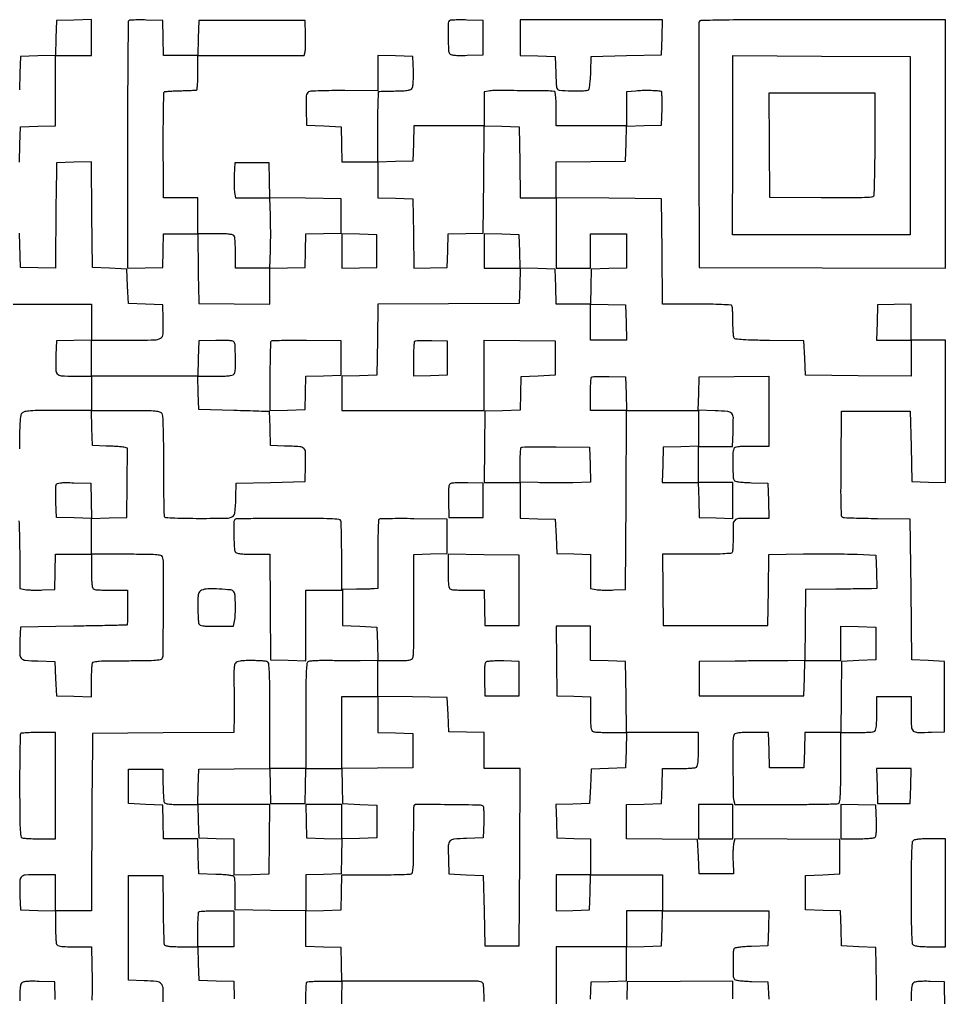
# Model space of a CAD drawing. Extents: x 179 to 1071, y 112 to 1107.
# Drawn here: x 505 to 1071, y 509 to 1107 of the extents above; entities that cross this region are included whole.
import ezdxf

# ---------------------------------------------------------------- set-up
doc = ezdxf.new("R2010")
doc.units = 0

msp = doc.modelspace()

# ---------------------------------------------------------------- linework, layer by layer
for points in [[(504.931635, 1019.930789), (505.215817, 1030.715394), (505.5, 1041.5), (516.25, 1041.783832), (527, 1042.067663), (527, 1063.533832), (527, 1085), (538, 1085), (549, 1085), (549, 1096.033832), (549, 1107.067663), (538.25, 1106.783832), (527.5, 1106.5), (527.216508, 1095.783492), (526.933016, 1085.066984), (516.216508, 1084.783492), (505.5, 1084.5), (505.215017, 1074.25), (504.930034, 1064)], [(941, 508.048836), (941, 519.027706), (908.75, 518.763853), (876.5, 518.5), (876.216168, 507.75)]]:
    msp.add_lwpolyline(points)
for points in [[(571.699448, 1106.366114, 0.196403), (571.412413, 1105.682511, 0.000117), (571.205463, 1083.733025, 0.00143), (571.050321, 1059.246838, 0.000869), (571, 1030.299502), (571, 954.932337), (581.75, 955.216168), (592.5, 955.5), (592.784983, 965.75), (593.069966, 976), (603.534983, 976), (614, 976), (614.074274, 965.25, 0.00076), (614.115378, 960.373532, 0.000454), (614.178349, 954.573437, 0.000454), (614.251555, 948.797094, 0.000788), (614.324274, 944), (614.5, 933.5), (636.25, 933.230498), (658, 932.960995), (658, 943.946666), (658, 954.932337), (668.75, 955.216168), (679.5, 955.5), (679.784613, 965.716519), (680.069227, 975.933039), (690.784613, 976.216519), (701.5, 976.5), (701.5, 987), (701.5, 997.5), (679.783635, 997.769409), (658.06727, 998.038817), (657.783635, 1008.769409), (657.5, 1019.5), (647, 1019.5), (636.5, 1019.5), (636.19351, 1012, 0.008667), (636.120388, 1008.890231, 0.00841), (636.153831, 1005.748438, 0.008349), (636.275841, 1002.987404, 0.030569), (636.488823, 1001.25), (637.090626, 998), (647.456837, 998), (657.823048, 998), (658.161524, 987.25, -0.004781), (658.268781, 982.356225, -0.002807), (658.308236, 976.5, -0.002807), (658.281931, 970.643771, -0.004782), (658.185662, 965.75), (657.871323, 955), (647.435662, 955), (637, 955), (637, 963.918213, 0.006277), (636.955669, 967.449196, 0.008159), (636.821697, 970.68135, 0.006338), (636.631778, 973.373807, 0.070946), (636.393011, 974.418213, 0.209079), (635.585285, 975.236951, 0.06089), (633.833669, 975.699767, 0.029178), (630.756842, 975.941329, 0.005003), (624.893011, 976), (614, 976), (614, 987), (614, 998), (603.5, 998), (593, 998), (592.887922, 1019.25, -0.001798), (592.859054, 1036.443407, -0.003436), (592.980408, 1050.252155, -0.000747), (593.181172, 1061.954344, -0.189993), (593.571409, 1062.892583, -0.183306), (593.921382, 1063.05672, -0.002052), (596.564346, 1063.246942, -0.006018), (599.64368, 1063.418667, -0.003845), (603.225916, 1063.547623, 0.00074), (606.834045, 1063.655079, 0.001097), (609.99605, 1063.760877, 0.000479), (612.697923, 1063.859807, 0.0221), (613.25, 1063.90504, 0.352352), (613.551452, 1064.217596, 0.004777), (613.779688, 1067.05648, 0.010974), (613.946011, 1070.467466, 0.006694), (614, 1074.5), (614, 1085), (646.480948, 1085), (678.961896, 1085), (679.526002, 1087.25, 0.047969), (679.729659, 1088.599467, 0.007225), (679.83773, 1091.335938, 0.008052), (679.86667, 1094.580699, 0.006878), (679.795054, 1098), (679.5, 1106.5), (647, 1106.5), (614.5, 1106.5), (614.216168, 1095.75), (613.932337, 1085), (603.5, 1085), (593.067663, 1085), (592.783832, 1095.75), (592.5, 1106.5), (582.449448, 1106.782781, 0.006672), (578.547259, 1106.840477, 0.010046), (575.145783, 1106.777033, 0.005301), (572.300668, 1106.636532, 0.183378)], [(767.699448, 1106.366114, 0.196274), (767.044561, 1104.807509, 0.004381), (767.033001, 1096.511391, 0.005627), (767.184545, 1088.374584, 0.13468), (767.847958, 1086.211769, 0.19692), (768.705135, 1085.604266, 0.033714), (770.717063, 1085.278982, 0.023663), (773.804805, 1085.138177, 0.006827), (778.582645, 1085.211769), (788.5, 1085.5), (788.5, 1096), (788.5, 1106.5), (778.449448, 1106.782781, 0.006672), (774.547259, 1106.840477, 0.010046), (771.145783, 1106.777033, 0.005301), (768.300668, 1106.636532, 0.183378)], [(811, 1096.033832), (811, 1085.067663), (821.75, 1084.783832), (832.5, 1084.5), (832.784983, 1074.25, 0.004737), (832.999993, 1068.483728, 0.036), (833.321814, 1065.785577, 0.097102), (833.873439, 1064.421464, 0.2363), (834.784983, 1063.888801, 0.006351), (842.335244, 1063.495485, 0.01675), (847.749679, 1063.463826, 0.016875), (851.606084, 1063.700896, 0.198271), (852.908759, 1064.390062, 0.133803), (853.32046, 1065.295635, 0.009816), (853.708004, 1068.025132, 0.013125), (854.025091, 1071.347165, 0.009553), (854.209882, 1075.054124), (854.5, 1084.5), (876, 1085), (897.5, 1085.5), (897.783832, 1096.25), (898.067663, 1107), (854.533832, 1107), (811, 1107)], [(920.460009, 1105.75, 0.090591), (920.266358, 1104.709509, 0.000109), (920.198937, 1082.982812, 0.000984), (920.176611, 1058.652573, 0.000605), (920.241394, 1030), (920.5, 955.5), (995.75, 955.243674), (1071, 954.987348), (1071, 1030.993674), (1071, 1107), (995.968615, 1107, 0.000668), (957.448289, 1106.948566, 0.003471), (936.19131, 1106.744245, 0.001205), (921.475143, 1106.465155, 0.305157)], [(724, 1074.270827), (724, 1063.473991), (703.75, 1063.60592, 0.004299), (695.861284, 1063.589492, 0.006303), (688.92393, 1063.427924, 0.003256), (683.069202, 1063.179515, 0.107471), (681.714442, 1062.814711, 0.15186), (680.780073, 1061.893007, 0.087844), (680.285901, 1060.379353, 0.037222), (680.109809, 1057.711924, 0.005239), (680.214442, 1052.195786), (680.5, 1042.5), (691, 1042), (701.5, 1041.5), (701.783832, 1030.75), (702.067663, 1020), (713.033832, 1020), (724, 1020), (724, 1009.033832), (724, 998.067663), (734.75, 997.783832), (745.5, 997.5), (745.769989, 976.215238), (746.039978, 954.930475), (756.269989, 955.215238), (766.5, 955.5), (766.784613, 965.716519), (767.069227, 975.933039), (777.784613, 976.216519), (788.5, 976.5), (788.763707, 1009.283693), (789.027415, 1042.067385), (799.763707, 1041.783693), (810.5, 1041.5), (810.769502, 1019.75), (811.039005, 998), (822.019502, 998), (833, 998), (833, 976.5), (833, 955), (843.5, 955), (854, 955), (854, 965.5), (854, 976), (865, 976), (876, 976), (876, 965.533832), (876, 955.067663), (865.25, 954.783832), (854.5, 954.5), (854.216168, 943.75), (853.932337, 933), (843.5, 933), (833.067663, 933), (832.783832, 943.75), (832.5, 954.5), (821.784613, 954.783481), (811.069227, 955.066961), (810.784613, 965.283481), (810.5, 975.5), (799.75, 975.783832), (789, 976.067663), (789, 965.533832), (789, 955), (800.033832, 955), (811.067663, 955), (810.783832, 944.25), (810.5, 933.5), (767.269473, 933.239392), (724.038946, 932.978784), (723.769473, 911.239392), (723.5, 889.5), (712.75, 889.216168), (702, 888.932337), (702, 878.466168), (702, 868), (745.554226, 868), (789.108452, 868), (788.995795, 878.75, -0.001255), (788.956781, 883.645067, -0.000735), (788.933395, 889.505729, -0.000735), (788.927242, 895.368246, -0.001251), (788.941569, 900.269502), (789, 911.039005), (810.75, 910.769502), (832.5, 910.5), (832.5, 900), (832.5, 889.5), (822, 889), (811.5, 888.5), (811.215387, 878.283481), (810.930773, 868.066961), (800.215387, 867.783481), (789.5, 867.5), (789.230498, 845.75), (788.960995, 824), (799.980498, 824), (811, 824), (811, 813.033832), (811, 802.067663), (821.75, 801.783832), (832.5, 801.5), (833, 791), (833.5, 780.5), (843.75, 780.215017), (854, 779.930034), (854, 769.51033), (854, 759.090626), (857.25, 758.488823, 0.030569), (858.987404, 758.275841, 0.008349), (861.748438, 758.153831, 0.00841), (864.890231, 758.120388, 0.008667), (868, 758.19351), (875.5, 758.5), (875.758539, 813.25), (876.017078, 868), (898.008539, 868), (920, 868), (920, 857.033832), (920, 846.067663), (909.25, 845.783832), (898.5, 845.5), (898.216168, 834.75), (897.932337, 824), (908.932337, 824), (919.932337, 824), (920.216168, 813.25), (920.5, 802.5), (930.75, 802.215017), (941, 801.930034), (941, 812.965017), (941, 824), (930.5, 824), (920, 824), (920, 835), (920, 846), (930.426526, 846), (940.853053, 846), (941.176526, 854.485461, 0.009882), (941.340352, 863.417853, 0.174179), (940.374009, 866.09569, 0.201679), (937.972985, 867.350444, 0.013921), (930.17233, 867.785365), (919.930815, 868.07073), (920.215407, 878.285365), (920.5, 888.5), (941.75, 888.769888), (963, 889.039775), (963, 867.519888), (963, 846), (952.606989, 846, 0.005351), (947.039857, 845.940414, 0.030363), (944.086379, 845.69735, 0.063068), (942.398405, 845.23239, 0.205218), (941.606989, 844.418213, 0.086776), (941.069436, 841.671867, 0.00757), (941.03353, 834.537009, 0.005816), (941.1918, 827.257853, 0.13398), (941.800347, 825.288805, 0.199883), (942.589, 824.737468, 0.01918), (944.944063, 824.315749, 0.019108), (948.199826, 823.987032, 0.00836), (952.535034, 823.788805), (962.5, 823.5), (962.783832, 812.75), (963.067663, 802), (952.601219, 802, 0.010872), (944.592417, 801.825828, 0.18995), (942.258089, 800.786416, 0.188252), (941.249914, 798.430186, 0.010647), (941.162199, 790.354482, -0.0079), (941.14502, 787.153891, -0.010838), (941.021702, 784.277269, -0.007786), (940.830467, 781.894605, -0.114981), (940.564574, 781.104482, -0.240016), (939.690759, 780.573416, -0.005999), (934.900725, 780.271315, -0.009473), (928.36555, 780.061843, -0.003274), (918.921481, 780), (897.960995, 780), (898.230498, 758.25), (898.5, 736.5), (930.5, 736.5), (962.5, 736.5), (962.769397, 758.21222), (963.038794, 779.924441), (984.269397, 780.21222, -0.00268), (993.240924, 780.28574, -0.00233), (1002.641635, 780.26859, -0.002344), (1011.14938, 780.173547, -0.006898), (1017, 780), (1028.5, 779.5), (1028.784983, 769.25), (1029.069966, 759), (1025.784983, 758.934093, -0.001987), (1023.651613, 758.89977, -0.00016), (1018.030589, 758.833469, -0.000216), (1011.325059, 758.75941, -0.000166), (1004, 758.684093), (985.5, 758.5), (985.230498, 736.75), (984.960995, 715), (974.730498, 714.940931, 0.000385), (969.353875, 714.90575, 0.000111), (961.042709, 714.843127, 0.000112), (951.673144, 714.76836, 0.000119), (942.5, 714.690931), (920.5, 714.5), (920.5, 704), (920.5, 693.5), (952.5, 693.5), (984.5, 693.5), (984.783832, 704.25), (985.067663, 715), (996.033832, 715), (1007, 715), (1007, 725.533832), (1007, 736.067663), (1017.75, 735.783832), (1028.5, 735.5), (1028.5, 725.5), (1028.5, 715.5), (1018, 715), (1007.5, 714.5), (1007.230498, 692.75), (1006.960995, 671), (996.014329, 671), (985.067663, 671), (984.783832, 660.25), (984.5, 649.5), (974, 649.5), (963.5, 649.5), (963.216168, 660.25), (962.932337, 671), (952.533556, 671, 0.004753), (946.652496, 670.944088, 0.034907), (943.853183, 670.694857, 0.086809), (942.344652, 670.175163, 0.193517), (941.591084, 669.25, 0.07466), (941.123336, 666.200189, 0.001324), (941.115149, 649.556635, 0.001694), (941.20579, 633.209342, 0.055481), (941.677254, 629.292109), (942.195679, 627.084217), (973.025611, 627.045777, 0.001834), (984.955671, 627.074656, 0.002836), (995.261092, 627.195854, 0.000888), (1004.187248, 627.367322, 0.086571), (1005.427771, 627.610657, 0.259544), (1006.307046, 628.662001, 0.029325), (1006.724576, 631.855923, 0.015781), (1006.950247, 637.523707, 0.002059), (1007, 649.606989), (1007, 671), (1016.418213, 671, 0.005951), (1020.140776, 671.044305, 0.007831), (1023.534475, 671.178303, 0.005915), (1026.361889, 671.367894, 0.07203), (1027.418213, 671.606989, 0.205218), (1028.23239, 672.398405, 0.063068), (1028.69735, 674.086379, 0.030363), (1028.940414, 677.039857, 0.005351), (1029, 682.606989), (1029, 693), (1039.5, 693), (1050, 693), (1050, 682.519052, 0.012862), (1050.205954, 674.513975, 0.198492), (1051.363937, 672.0754, 0.184361), (1053.943979, 671.071897, 0.010844), (1062.503355, 671.203496), (1070.5, 671.5), (1070.5, 693), (1070.5, 714.5), (1060.5, 715), (1050.5, 715.5), (1050, 758.5), (1049.5, 801.5), (1029.5, 801.741775, -0.002178), (1021.743727, 801.869333, -0.003308), (1015.003733, 802.054166, -0.001246), (1009.213988, 802.265728, -0.081539), (1008.236113, 802.46572, -0.296059), (1007.548157, 803.407949, -0.006119), (1007.287317, 809.505141, -0.008063), (1007.15442, 818.73938, -0.00161), (1007.236113, 835.223944), (1007.5, 867.5), (1028.5, 867.5), (1049.5, 867.5), (1050, 846), (1050.5, 824.5), (1060.75, 824.215017), (1071, 823.930034), (1071, 867.465017), (1071, 911), (1060.5, 911), (1050, 911), (1050, 922.034983), (1050, 933.069966), (1039.75, 932.784983), (1029.5, 932.5), (1029.216168, 921.75), (1028.932337, 911), (1039.466168, 911), (1050, 911), (1050, 899.986147), (1050, 888.972294), (1017.75, 889.236147), (985.5, 889.5), (985, 900), (984.5, 910.5), (963.546095, 910.770909, -0.003162), (953.810618, 910.958363, -0.010295), (947.366277, 911.25608, -0.007706), (942.808764, 911.631395, -0.23405), (941.863754, 912.22045, -0.112322), (941.574119, 913.066406, -0.007381), (941.336972, 915.653829, -0.010405), (941.162496, 918.775909, -0.00757), (941.09336, 922.253449, 0.006092), (941.034783, 925.714462, 0.008687), (940.891966, 928.78476, 0.00535), (940.700605, 931.346644, 0.117617), (940.466683, 932.053907, 0.24557), (939.793743, 932.453284, 0.002513), (934.113384, 932.731713, 0.007083), (927.294984, 932.934864, 0.003905), (918.954836, 933), (898.027706, 933), (897.763853, 965.25), (897.5, 997.5), (865.25, 997.763853), (833, 998.027706), (833, 1008.993965), (833, 1019.960225), (854.25, 1020.230112), (875.5, 1020.5), (875.783492, 1031.216508), (876.066984, 1041.933016), (886.783492, 1042.216508), (897.5, 1042.5), (897.784983, 1052.75, 0.007206), (897.837716, 1056.689504, 0.011771), (897.755664, 1060.028873, 0.005483), (897.592022, 1062.795822, 0.345264), (897.284983, 1063.135524, 0.028891), (894.325852, 1063.471917, 0.01052), (890.106913, 1063.617057, 0.010638), (885.635461, 1063.581608, 0.016079), (881.75, 1063.342902), (876, 1062.803626), (876, 1052.401813), (876, 1042), (854.5, 1042), (833, 1042), (833, 1052.5, 0.00612), (832.938569, 1057.518955, 0.023095), (832.716679, 1060.653985, 0.03249), (832.355931, 1062.616406, 0.310708), (831.75, 1063.149501, 0.02736), (827.08453, 1063.450036, 0.001273), (811.236275, 1063.562179, 0.000862), (794.908475, 1063.608007, 0.044351), (791.75, 1063.330736), (789, 1062.841089), (789, 1052.420545), (789, 1042), (767.533832, 1042), (746.067663, 1042), (745.783832, 1031.25), (745.5, 1020.5), (734.75, 1020.216168), (724, 1019.932337), (724, 1041.466168, -0.003263), (724.053939, 1049.73116, -0.005394), (724.220312, 1056.708531, -0.001181), (724.444778, 1062.77384, -0.358782), (724.75, 1063.116065, -0.031051), (725.3031, 1063.166789, -0.000674), (728.010867, 1063.242682, -0.001542), (731.180476, 1063.317462, -0.00104), (734.797632, 1063.384117, 0.007603), (739.384652, 1063.528887, 0.027821), (742.276931, 1063.826045, 0.044175), (744.127195, 1064.291213, 0.167246), (745.052168, 1065.018052, 0.116197), (745.415615, 1066.039019, 0.010933), (745.653212, 1068.708428, 0.013544), (745.78216, 1071.944928, 0.010252), (745.754537, 1075.5), (745.5, 1084.5), (734.75, 1084.783832), (724, 1085.067663)], [(1049.5, 1030), (1049.5, 975.5), (995.211905, 975.5), (940.92381, 975.5), (940.942857, 1025.75, -0.000032), (940.951538, 1045.331386, -0.000047), (940.961905, 1062.563467, -0.000022), (940.972765, 1077.239555, -0.00086), (940.980952, 1080.508612), (941, 1085.017225), (995.25, 1084.758612), (1049.5, 1084.5)], [(963.235953, 1030.25), (963.5, 998.5), (994.93202, 998.235498, 0.001697), (1010.901959, 998.155315, 0.00816), (1019.995146, 998.288929, 0.006635), (1026.009704, 998.555446, 0.241447), (1027.166708, 999.235498, 0.134731), (1027.492293, 1000.296498, 0.001088), (1027.738089, 1009.161365, 0.003824), (1027.920853, 1019.372002, 0.002438), (1027.984687, 1031.25), (1028, 1062), (995.485953, 1062), (962.971906, 1062)], [(658.607683, 910.174235, 0.131808), (658.390928, 909.45175, 0.001085), (658.228657, 903.48612, 0.003783), (658.108659, 896.613354, 0.002415), (658.068205, 888.621044), (658.063404, 867.93298), (668.781702, 868.21649), (679.5, 868.5), (679.784613, 878.716519), (680.069227, 888.933039), (690.784613, 889.216519), (701.5, 889.5), (701.5, 900), (701.5, 910.5), (680.32118, 910.769681, 0.003852), (672.163584, 910.810697, 0.006185), (665.206577, 910.706012, 0.001779), (659.203449, 910.520012, 0.250737)], [(766.5, 900), (766.5, 889.5), (756.25, 889.215017), (746, 888.930034), (746, 899.29835, -0.006304), (746.05074, 903.322398, -0.009496), (746.20576, 906.826734, -0.004882), (746.420373, 909.762901, -0.177497), (746.700461, 910.367127, -0.182377), (747.297812, 910.637197, -0.005798), (750.000338, 910.778463, -0.010544), (753.240283, 910.841782, -0.007041), (756.950461, 910.783794), (766.5, 910.5)], [(875.784983, 878.25), (876.069966, 868), (865.034983, 868), (854, 868), (854, 877.833333, -0.006636), (854.050687, 881.652202, -0.009942), (854.205463, 884.983588, -0.005323), (854.420111, 887.767337, -0.176241), (854.699448, 888.366114, -0.183378), (855.300668, 888.636532, -0.005301), (858.145783, 888.777033, -0.010046), (861.547259, 888.840477, -0.006672), (865.449448, 888.782781), (875.5, 888.5)], [(853.783172, 834.814994), (854.066345, 824.129987), (843.283172, 823.814994, -0.004768), (838.376586, 823.71848, -0.002806), (832.509744, 823.691957, -0.002806), (826.646059, 823.731259, -0.00479), (821.75, 823.838476), (811, 824.176952), (811, 834.421809, -0.006252), (811.049718, 838.397542, -0.009425), (811.201626, 841.858866, -0.004814), (811.411873, 844.76026, -0.177694), (811.686388, 845.353055, -0.192368), (812.323998, 845.626628, -0.001402), (818.21171, 845.758585, -0.005018), (825.00418, 845.823589, -0.003162), (832.936388, 845.769721), (853.5, 845.5)], [(548.784178, 812.715822), (549.068357, 801.931643), (538.284178, 802.215822), (527.5, 802.5), (527.210159, 811.924983, -0.005535), (527.137174, 815.634259, -0.007531), (527.158783, 818.980936, -0.005233), (527.248144, 821.773814, -0.081166), (527.442274, 822.710164, -0.236652), (528.172333, 823.376284, -0.043922), (530.012272, 823.724596, -0.025951), (533.049899, 823.868732, -0.005823), (538.232115, 823.785181), (548.5, 823.5)], [(768.211769, 823.1713, 0.194409), (767.60482, 822.304382, 0.033527), (767.279413, 820.284794, 0.023597), (767.138468, 817.191727, 0.006852), (767.211769, 812.417355), (767.5, 802.5), (778, 802.5), (788.5, 802.5), (788.5, 813), (788.5, 823.5), (779, 823.753945, 0.008497), (775.267186, 823.790269, 0.011674), (771.912207, 823.687545, 0.00849), (769.137493, 823.490389, 0.12262)], [(636.667177, 801.333844, 0.198865), (635.892765, 799.464734, 0.006661), (636.00014, 791.291625, 0.006954), (636.3289, 783.151495, 0.184844), (637.2, 781.2, 0.150917), (638.19979, 780.672074, 0.019366), (640.627469, 780.311311, 0.018488), (643.921284, 780.074327, 0.008713), (648.186147, 780), (657.972294, 780), (658.236147, 747.75), (658.5, 715.5), (669.25, 715.216168), (680, 714.932337), (680, 736.466168), (680, 758), (690.973064, 758), (701.946128, 758), (701.931848, 778.52562, 0.002514), (701.886232, 786.496047, 0.00378), (701.75896, 793.446097, 0.00156), (701.586599, 799.389963, 0.08377), (701.363345, 800.495521, 0.285718), (700.270287, 801.322652, 0.011384), (695.064198, 801.679358, 0.009742), (686.481454, 801.903919, 0.001427), (669.071739, 801.970411, 0.001969), (656.856382, 801.934077, 0.003182), (646.461228, 801.796046, 0.000575), (637.303441, 801.605609, 0.193216)], [(767, 769.626491, 0.005337), (767.059548, 764.047791, 0.030315), (767.302552, 761.0895, 0.062982), (767.767428, 759.399052, 0.205372), (768.581787, 758.606989, 0.07196), (769.63733, 758.367915, 0.005942), (772.455587, 758.178303, 0.007852), (775.838356, 758.044307, 0.005972), (779.547956, 758), (788.932337, 758), (789.216168, 747.25), (789.5, 736.5), (800, 736.5), (810.5, 736.5), (810.5, 758), (810.5, 779.5), (788.75, 779.769502), (767, 780.039005)], [(616.25, 758.017874, 0.108647), (615.003976, 757.133487, 0.129138), (614.339477, 755.857871, 0.05063), (614.057316, 753.560724, 0.005261), (614, 748.114012, 0.006255), (614.044329, 744.570682, 0.008137), (614.178303, 741.328116, 0.00631), (614.368201, 738.626986, 0.071019), (614.606989, 737.581787, 0.204222), (615.394244, 736.768787, 0.063621), (617.066377, 736.303291, 0.030674), (619.988994, 736.059829, 0.005446), (625.481989, 736), (635.75, 736), (636.375, 739.125, 0.038628), (636.887768, 743.371213, 0.015687), (636.955298, 749.199467, 0.011276), (636.715302, 754.864855, 0.125344), (636.021277, 757, 0.22909), (634.091943, 758.20081, 0.013721), (627.075015, 758.755435, 0.019138), (620.086408, 758.847443, 0.094202)], [(790.211769, 714.1713, 0.194409), (789.60482, 713.304382, 0.033527), (789.279413, 711.284794, 0.023597), (789.138468, 708.191727, 0.006852), (789.211769, 703.417355), (789.5, 693.5), (800, 693.5), (810.5, 693.5), (810.5, 704), (810.5, 714.5), (801, 714.753945, 0.008497), (797.267186, 714.790269, 0.011674), (793.912207, 714.687545, 0.00849), (791.137493, 714.490389, 0.12262)], [(724, 682.033832), (724, 671.067663), (734.75, 670.783832), (745.5, 670.5), (745.5, 660), (745.5, 649.5), (723.716367, 649.230404), (701.932734, 648.960808), (702.216367, 638.230404), (702.5, 627.5), (713, 627), (723.5, 626.5), (723.5, 616.5), (723.5, 606.5), (712.783492, 606.216508), (702.066984, 605.933016), (701.783492, 595.216508), (701.5, 584.5), (690.75, 584.216168), (680, 583.932337), (680, 572.946666), (680, 561.960995), (658.361364, 562.230498), (636.722727, 562.5), (636.877117, 572, 0.008022), (636.877886, 575.727415, 0.011129), (636.750659, 579.065592, 0.00783), (636.540174, 581.829411, 0.123743), (636.229818, 582.712654, 0.197692), (635.410847, 583.268509, 0.018398), (632.953045, 583.688283, 0.018399), (629.544889, 584.015015, 0.007832), (624.964064, 584.212654), (614.5, 584.5), (614.216168, 595.25), (613.932337, 606), (603.501151, 606), (593.069966, 606), (592.784983, 616.25), (592.5, 626.5), (582, 627), (571.5, 627.5), (571.5, 638), (571.5, 648.5), (582, 648.5), (592.5, 648.5), (592.67404, 639.169139, 0.005134), (592.780412, 635.491735, 0.006891), (592.956925, 632.162347, 0.004922), (593.170024, 629.385537, 0.070107), (593.392656, 628.419139, 0.224818), (594.131292, 627.714133, 0.046537), (595.929587, 627.299105, 0.02722), (598.899641, 627.062833, 0.006239), (603.934783, 627), (613.932337, 627), (614.216168, 637.75), (614.5, 648.5), (636.215971, 648.769408), (657.931943, 649.038815), (658.215971, 638.269408), (658.5, 627.5), (669, 627.5), (679.5, 627.5), (679.783832, 638.25), (680.067663, 649), (691.033832, 649), (702, 649), (702, 671), (702, 693), (713, 693), (724, 693)], [(505.667588, 670.334255, 0.193235), (505.396598, 669.699739, 0.000591), (505.210118, 660.686081, 0.003225), (505.076495, 650.450443, 0.001997), (505.045119, 638.424283, 0.001348), (505.117429, 620.701787, 0.010711), (505.348378, 612.513327, 0.015387), (505.732392, 607.746716, 0.280322), (506.625985, 606.590029, 0.072577), (507.658746, 606.357447, 0.005701), (510.478508, 606.173321, 0.007663), (513.862401, 606.043055, 0.005788), (517.581787, 606), (527, 606), (527, 638.5), (527, 671), (516.666667, 671, 0.006014), (512.658452, 670.951791, 0.0091), (509.173187, 670.804437, 0.004505), (506.245729, 670.600758, 0.178594)], [(1007, 616.533832), (1007, 606), (1016.75, 606.015313, 0.007764), (1020.578716, 606.080782, 0.010685), (1024.014795, 606.266491, 0.007597), (1026.860786, 606.524921, 0.115411), (1027.789728, 606.848883, 0.193917), (1028.393714, 607.690708, 0.035484), (1028.721172, 609.617554, 0.024729), (1028.862613, 612.565119, 0.007315), (1028.789728, 617.08357), (1028.5, 626.5), (1017.75, 626.783832), (1007, 627.067663)], [(1051.2, 604.8, 0.183509), (1050.582265, 603.425658, 0.00543), (1050.269608, 596.994608, 0.007447), (1050.058466, 587.745336, 0.001983), (1050, 573, 0.001983), (1050.058466, 558.254664, 0.007447), (1050.269608, 549.005392, 0.00543), (1050.582265, 542.574342, 0.183509), (1051.2, 541.2, 0.149044), (1052.181224, 540.677271, 0.019949), (1054.522984, 540.314516, 0.019071), (1057.676508, 540.075482, 0.009379), (1061.7, 540), (1071, 540), (1071, 573), (1071, 606), (1061.7, 606, 0.009379), (1057.676508, 605.924518, 0.019071), (1054.522984, 605.685484, 0.019949), (1052.181224, 605.322729, 0.149044)], [(636, 551), (636, 540), (625, 540), (614, 540), (614, 550.333333, -0.006022), (614.048276, 554.341612, -0.009111), (614.195833, 557.827083, -0.004516), (614.399803, 560.754503, -0.178563), (614.666667, 561.333333, -0.178563), (615.245497, 561.600197, -0.004516), (618.172917, 561.804167, -0.009111), (621.658388, 561.951724, -0.006022), (625.666667, 562), (636, 562)], [(701.783832, 508.25), (701.5, 497.5), (690.75, 497.216168), (680, 496.932337), (680, 507.299502, -0.006002), (680.048275, 511.320751, -0.009085), (680.195833, 514.817145, -0.004491), (680.399783, 517.754242, -0.178637), (680.666667, 518.333333, -0.178637), (681.245758, 518.600217, -0.004491), (684.182855, 518.804167, -0.009085), (687.679249, 518.951725, -0.006002), (691.700498, 519), (702.067663, 519)]]:
    msp.add_lwpolyline(points, format="xyb", close=True)
for points in [[(504.599007, 800.391967, -0.001809), (504.837839, 794.502416, -0.005677), (505.012601, 787.665799, -0.003609), (505.068224, 779.702858), (505.063438, 759.078725), (508.281719, 758.482872, 0.03073), (510.005952, 758.272111, 0.0083), (512.757755, 758.152083, 0.008371), (515.892561, 758.119952, 0.008588), (519, 758.19351), (526.5, 758.5), (526.783832, 769.25), (527.067663, 780), (538.033832, 780), (549, 780), (549, 769.606989, 0.005351), (549.059586, 764.039857, 0.030363), (549.30265, 761.086379, 0.063068), (549.76761, 759.398405, 0.205218), (550.581787, 758.606989, 0.07203), (551.638111, 758.367894, 0.005915), (554.465525, 758.178303, 0.007831), (557.859224, 758.044305, 0.005951), (561.581787, 758), (571, 758), (571, 747.5, -0.002229), (570.981989, 743.459055, -0.003603), (570.926563, 740.021159, -0.000688), (570.851902, 736.999539, -0.21157), (570.75, 736.784798, -0.17361), (570.514268, 736.694194, -0.000063), (561.026562, 736.475715, -0.001003), (550.479198, 736.255331, -0.000608), (538, 736.034798), (505.5, 735.5), (505.203496, 727.503355, 0.010944), (505.075074, 719.041159, 0.179106), (506.060296, 716.432921, 0.195806), (508.473421, 715.211819, 0.013482), (516.2603, 714.784869), (526.5, 714.5), (527, 704), (527.5, 693.5), (538.25, 693.216168), (549, 692.932337), (549, 702.384381, -0.005823), (549.043484, 706.117824, -0.0077), (549.175037, 709.516025, -0.005748), (549.361023, 712.347577, -0.072457), (549.59587, 713.389237, -0.258895), (550.624806, 714.251901, -0.029328), (553.74872, 714.667997, -0.016098), (559.254534, 714.897094, -0.002194), (570.776809, 714.954773, 0.002915), (580.851833, 715.019744, 0.011703), (587.008596, 715.23954, 0.011337), (591.111984, 715.575794, 0.232242), (592.134919, 716.218303, 0.137728), (592.792287, 718.50575, 0.000492), (592.938168, 746.998575, 0.000703), (593.014716, 775.047837, 0.092193), (592.392131, 778.420506, 0.258901), (591.337584, 779.304621, 0.029849), (588.159768, 779.724459, 0.015872), (582.505114, 779.950389, 0.002048), (570.393011, 780), (549, 780), (549, 790.966168), (549, 801.932337), (559.75, 802.216168), (570.5, 802.5), (570.769818, 823.725974), (571.039636, 844.951948), (568.769818, 845.475194, 0.033635), (567.412997, 845.69321, 0.005082), (564.669884, 845.918403, 0.00568), (561.420749, 846.114848, 0.004883), (558, 846.24922), (549.5, 846.5), (549.216168, 857.25), (548.932337, 868), (569.930985, 868, -0.001761), (582.841736, 867.954523, -0.019891), (587.952453, 867.715057, -0.054807), (590.633749, 867.182402, -0.195898), (591.952814, 866.088168, -0.112543), (592.407368, 864.428028, -0.002863), (592.699788, 856.610033, -0.005399), (592.905982, 846.72776, -0.00258), (592.968281, 834.024579, 0.001796), (593.007068, 822.39865, 0.002859), (593.132835, 812.454831, 0.000623), (593.303905, 803.733322, 0.133972), (593.5393, 802.936412, 0.245845), (594.198879, 802.545426, 0.00236), (599.942511, 802.268105, 0.00693), (606.776892, 802.065302, 0.003951), (615.039965, 802, 0.003302), (631.581266, 802.109251, 0.129812), (635.079806, 803.08274, 0.242915), (636.698482, 805.638226, 0.014634), (637.24922, 815), (637.5, 823.5), (658.5, 824), (679.5, 824.5), (679.784677, 834.722245, 0.012089), (679.813268, 842.525487, 0.207027), (678.772528, 844.801979, 0.170037), (676.314567, 845.832102, 0.007628), (667, 846.24922), (658.5, 846.5), (658.215017, 856.75, 0.001911), (658.090271, 860.694005, 0.003093), (657.950586, 864.047726, 0.000539), (657.805905, 867.004695, 0.195518), (657.715017, 867.199707, 0.180292), (657.509392, 867.28465, 0.000118), (651.247536, 867.502398, 0.001388), (644.258853, 867.724348, 0.000845), (636, 867.949707), (614.5, 868.5), (614.215017, 878.75), (613.930034, 889), (624.858028, 889, 0.00498), (630.742627, 889.05861, 0.029098), (633.828078, 889.300073, 0.06074), (635.584163, 889.762738, 0.209342), (636.393011, 890.581787, 0.086964), (636.94055, 893.384702, 0.007982), (636.965194, 900.503169, 0.006213), (636.78438, 907.755305, 0.132781), (636.152902, 909.78684, 0.199716), (635.281101, 910.39767, 0.032047), (633.18343, 910.720814, 0.022682), (629.955578, 910.861053, 0.006397), (624.918214, 910.78684), (614.5, 910.5), (614.216168, 899.75), (613.932337, 889), (581.466168, 889), (549, 889), (549, 900), (549, 911), (570.480948, 911, 0.003484), (587.495837, 911.118547, 0.129107), (591.199062, 912.146345, 0.257598), (592.794547, 914.813808, 0.017378), (592.795054, 924), (592.5, 932.5), (582, 933), (571.5, 933.5), (571, 944), (570.5, 954.5), (560, 955), (549.5, 955.5), (549.236102, 987.783691), (548.972205, 1020.067381), (538.236102, 1019.783691), (527.5, 1019.5), (527.277664, 998, 0.000341), (527.190515, 988.977723, 0.000308), (527.112513, 979.647874, 0.000309), (527.052962, 971.291805, 0.000986), (527.027664, 965.716168), (527, 954.932337), (516.25, 955.216168), (505.5, 955.5), (505, 976.5)], [(483.466168, 933), (549, 933), (549, 922.033832), (549, 911.067663), (538.25, 910.783832), (527.5, 910.5), (527.204946, 902, 0.009927), (527.071849, 893.034911, 0.179688), (528.066531, 890.397028, 0.203196), (530.49751, 889.211645, 0.01319), (538.519052, 889), (549, 889), (549, 878.5), (549, 868), (528.571429, 868, 0.002463), (517.347038, 867.944704, 0.015365), (511.604396, 867.711538, 0.027477), (508.190424, 867.278227, 0.152212), (506.571429, 866.428571, 0.152137), (505.721942, 864.810474, 0.027522), (505.288528, 861.401236, 0.015387), (505.055322, 855.667215, 0.002469), (505, 844.463555)], [(789, 506.452044, 0.006169), (788.95418, 510.16549, 0.008052), (788.815674, 513.56011, 0.006199), (788.619449, 516.387938, 0.071303), (788.372506, 517.471648, 0.195534), (787.581385, 518.316438, 0.072975), (785.992722, 518.784127, 0.03272), (783.163603, 518.997266, 0.00525), (777.622506, 518.993265, -0.002119), (771.792011, 518.952537, -0.000375), (760.86345, 518.930706, -0.000406), (748.052281, 518.92513, -0.000366), (734.784983, 518.93983), (702.069966, 519), (701.784983, 529.25), (701.5, 539.5), (690.75, 539.783832), (680, 540.067663), (680, 551), (680, 561.932337), (690.75, 562.216168), (701.5, 562.5), (701.783832, 573.25), (702.067663, 584), (722.452044, 584, 0.002696), (730.374779, 584.042722, 0.004026), (737.299811, 584.173179, 0.001757), (743.205769, 584.352789, 0.083315), (744.372758, 584.589546, 0.260296), (745.22392, 585.610194, 0.028306), (745.633206, 588.760178, 0.01593), (745.858243, 594.279039, 0.002224), (745.909091, 605.710758, -0.001886), (745.938892, 613.611929, -0.003051), (746.030607, 620.332763, -0.000529), (746.153967, 626.260866, -0.193236), (746.322763, 626.656096, -0.20108), (747.75828, 627.243707, -0.000666), (767.256837, 627.055138, -0.000681), (786.738922, 626.814228, -0.195347), (788.204764, 626.195236, -0.175425), (788.540265, 625.479028, -0.00849), (788.737318, 622.813307, -0.012979), (788.837119, 619.579381, -0.008916), (788.789648, 615.910352), (788.5, 606.5), (778.2603, 606.215131, 0.013827), (770.45705, 605.781878, 0.200378), (768.051258, 604.533568, 0.174565), (767.074823, 601.86687, 0.010012), (767.204946, 593), (767.5, 584.5), (778, 584), (788.5, 583.5), (789, 562), (789.5, 540.5), (800, 540.5), (810.5, 540.5), (810.758612, 594.75), (811.017225, 649), (800.008612, 649), (789, 649), (789, 659.966168), (789, 670.932337), (778.25, 671.216168), (767.5, 671.5), (767, 682), (766.5, 692.5), (745.25, 692.769888), (724, 693.039775), (724, 704.019888), (724, 715), (734.393011, 715, 0.004973), (740.189863, 715.057652, 0.033632), (743.047289, 715.307247, 0.078579), (744.629862, 715.816287, 0.186196), (745.446009, 716.719899, 0.072938), (745.700008, 717.851551, 0.006692), (745.87834, 720.734044, 0.008533), (745.986822, 724.194514, 0.006585), (745.990985, 727.969899, -0.002024), (745.950513, 733.016526, -0.000562), (745.927974, 740.932444, -0.000567), (745.922691, 749.893789, -0.000595), (745.937986, 758.715017), (746, 779.930034), (756.25, 780.215017), (766.5, 780.5), (766.5, 791), (766.5, 801.5), (745.936388, 801.769721, 0.003162), (738.00418, 801.823589, 0.005018), (731.21171, 801.758585, 0.001402), (725.323998, 801.626628, 0.192368), (724.686388, 801.353055, 0.189241), (724.408044, 800.714979, 0.001349), (724.201626, 794.748501, 0.00489), (724.049525, 787.868937, 0.003082), (724, 779.833333), (724, 759), (721.75, 758.868175, -0.007707), (720.407197, 758.810253, -0.001111), (717.664062, 758.74036, -0.00126), (714.419318, 758.673082, -0.001077), (711, 758.618175), (702.5, 758.5), (702.5, 747.5), (702.5, 736.5), (713, 736), (723.5, 735.5), (723.784983, 725.25), (724.069966, 715), (713.284983, 714.937986, -0.001272), (708.462606, 714.922527, -0.000818), (702.868621, 714.927974, -0.000822), (697.393668, 714.951252, -0.001543), (692.969899, 714.990985, 0.006585), (689.194514, 714.986822, 0.008533), (685.734044, 714.87834, 0.006692), (682.851551, 714.700008, 0.072938), (681.719899, 714.446009, 0.271155), (680.697063, 713.167655, 0.023317), (680.268367, 708.834506, 0.011875), (680.043774, 700.883508, 0.001123), (680, 681.393011), (680, 649), (669, 649), (658, 649), (658, 681.393011, 0.001243), (657.953519, 700.08678, 0.010731), (657.733108, 708.42282, 0.016522), (657.345967, 713.195595, 0.279562), (656.418213, 714.393011, 0.069445), (655.389845, 714.631347, 0.006925), (652.864193, 714.821697, 0.008607), (649.833161, 714.955636, 0.006737), (646.540657, 715, 0.009221), (642.504763, 714.925563, 0.029433), (639.823828, 714.668125, 0.044808), (638.03263, 714.221925, 0.136941), (637.012709, 713.515313, 0.129859), (636.461925, 712.328328, 0.023202), (636.142909, 709.884035, 0.019222), (635.988777, 706.457015, 0.007717), (636.030666, 701.765313, -0.002993), (636.116521, 697.093998, -0.00176), (636.166083, 691.507619, -0.00176), (636.176309, 685.923691, -0.003006), (636.140402, 681.260623), (636, 671.021245), (592.75, 670.760623), (549.5, 670.5), (549.281359, 638, 0.000299), (549.195334, 623.964866, 0.000231), (549.117732, 608.657812, 0.000233), (549.058498, 594.356793, 0.000558), (549.031359, 583.75), (549, 562), (538, 562), (527, 562), (527, 573), (527, 584), (516.519052, 584, 0.01319), (508.49751, 583.788355, 0.203196), (506.066531, 582.602972, 0.179688), (505.071849, 579.965089, 0.009927), (505.204946, 571), (505.5, 562.5), (516.25, 562.216168), (527, 561.932337), (527, 552.547956, 0.005972), (527.044307, 548.838356, 0.007852), (527.178303, 545.455587, 0.005942), (527.367915, 542.63733, 0.07196), (527.606989, 541.581787, 0.204723), (528.396333, 540.768196, 0.063344), (530.076398, 540.302968, 0.030517), (533.014475, 540.059706, 0.005398), (538.544605, 540), (548.875232, 540), (549.187616, 528.75, -0.004056), (549.286888, 523.698016, -0.002552), (549.324862, 517.79375, -0.002561), (549.302819, 511.984411, -0.004692), (549.216168, 507.25)], [(1028.927892, 507.25, 0.00076), (1028.887533, 511.967405, 0.000422), (1028.82471, 517.720313, 0.000421), (1028.751286, 523.544418, 0.000681), (1028.677892, 528.5), (1028.5, 539.5), (1018, 540), (1007.5, 540.5), (1007.216508, 551.216508), (1006.933016, 561.933016), (996.216508, 562.216508), (985.5, 562.5), (985.5, 573), (985.5, 583.5), (996, 584), (1006.5, 584.5), (1006.5, 595), (1006.5, 605.5), (974.332474, 605.763744), (942.164948, 606.027489), (941.495639, 602.980144, 0.036869), (941.256804, 601.315453, 0.009135), (941.117536, 598.561264, 0.009294), (941.074256, 595.394121, 0.009197), (941.148361, 592.216399), (941.470393, 584.5), (930.985197, 584.5), (920.5, 584.5), (920, 595), (919.5, 605.5), (897.75, 605.769502), (876, 606.039005), (876, 616.485671), (876, 626.932337), (886.75, 627.216168), (897.5, 627.5), (897.783832, 638.25), (898.067663, 649), (907.452044, 649, 0.005972), (911.161644, 649.044307, 0.007852), (914.544413, 649.178303, 0.005942), (917.36267, 649.367915, 0.07196), (918.418213, 649.606989, 0.205218), (919.23239, 650.398405, 0.063068), (919.69735, 652.086379, 0.030363), (919.940414, 655.039857, 0.005351), (920, 660.606989), (920, 671), (898.019502, 671), (876.039005, 671), (875.769502, 692.75), (875.5, 714.5), (864.75, 714.783832), (854, 715.067663), (854, 725.533832), (854, 736), (843.480112, 736), (832.960225, 736), (833.230112, 714.75), (833.5, 693.5), (843.75, 693.215017), (854, 692.930034), (854, 682.572006, 0.005378), (854.059653, 677.025624, 0.030449), (854.302828, 674.080782, 0.063222), (854.767938, 672.397244, 0.204941), (855.581787, 671.606989, 0.0721), (856.638889, 671.367872, 0.005887), (859.475463, 671.178303, 0.007809), (862.880092, 671.044304, 0.00593), (866.615619, 671), (876.067663, 671), (875.783832, 660.25), (875.5, 649.5), (865, 649), (854.5, 648.5), (854, 638), (853.5, 627.5), (843.215407, 627.214635), (832.930815, 626.92927), (833.215407, 616.714635), (833.5, 606.5), (843.75, 606.215017), (854, 605.930034), (854, 594.965017), (854, 584), (843.5, 584), (833, 584), (833, 572.965017), (833, 561.930034), (843.25, 562.215017), (853.5, 562.5), (853.783832, 573.25), (854.067663, 584), (876.033832, 584), (898, 584), (898, 573), (898, 562), (887, 562), (876, 562), (876, 551), (876, 540), (854.5, 540), (833, 540), (833, 518.465017), (833, 496.930034)], [(592.788833, 506.243181, 0.016437), (592.790065, 514.283794, 0.175522), (591.596909, 517.269158, 0.186549), (588.802745, 518.703343, 0.018997), (581.234094, 519.21398), (571.5, 519.5), (571.5, 551.5), (571.5, 583.5), (582, 583.5), (592.5, 583.5), (592.740316, 563, 0.002111), (592.867028, 555.052998, 0.003216), (593.050539, 548.154688, 0.001175), (593.260564, 542.220646, 0.082114), (593.458931, 541.25, 0.24741), (594.134348, 540.657296, 0.029111), (596.169972, 540.293223, 0.022675), (599.264415, 540.065583, 0.007023), (603.933632, 540), (613.930034, 540), (614.215017, 529.75), (614.5, 519.5), (625.216508, 519.216508), (635.933016, 518.933016), (636.216508, 508.216508)], [(854, 508), (854.5, 518.5), (865.25, 518.783832), (876, 519.067663), (876, 529.5), (876, 539.932337), (886.75, 540.216168), (897.5, 540.5), (897.783832, 551.25), (898.067663, 562), (930.567663, 562), (963.067663, 562), (962.783832, 551.25), (962.5, 540.5), (952.535034, 540.211195, 0.009414), (948.670571, 540.02633, 0.014151), (945.311411, 539.706488, 0.008931), (942.563628, 539.316208, 0.217922), (941.937331, 538.8986, 0.131593), (941.332222, 536.884751, 0.00591), (941.197832, 529.577455, 0.005783), (941.234406, 522.256279, 0.136042), (941.815073, 520.288805, 0.201968), (942.596887, 519.736762, 0.019306), (944.944151, 519.315377, 0.019182), (948.195141, 518.987011, 0.008333), (952.535034, 518.788805), (962.5, 518.5), (963, 508)], [(526.783832, 507.75), (526.5, 518.5), (516.900987, 518.784391, 0.006919), (512.065714, 518.860698, 0.027023), (509.081903, 518.705126, 0.044369), (507.166788, 518.32726, 0.149751), (506.112128, 517.635106, 0.1305), (505.596888, 516.521045, 0.02258), (505.296615, 514.197242, 0.019663), (505.156589, 511.019073, 0.008898), (505.211141, 506.850715)], [(1070.763664, 485.75), (1070.5, 518.5), (1061.651112, 518.790375, 0.009753), (1057.783298, 518.841811, 0.019679), (1054.738311, 518.702985, 0.021654), (1052.468987, 518.410422, 0.131045), (1051.401112, 517.91793, 0.153904), (1050.729381, 516.876046, 0.035268), (1050.314893, 514.796518, 0.024225), (1050.070144, 511.656693, 0.007338), (1050, 506.877555)]]:
    msp.add_lwpolyline(points, format="xyb")
for points in [[(702, 965.5), (702, 954.932337), (712.75, 955.216168), (723.5, 955.5), (723.5, 965.5), (723.5, 975.5), (712.75, 975.783832), (702, 976.067663)], [(875.783832, 921.75), (876.067663, 911), (865.033832, 911), (854, 911), (854, 922.033832), (854, 933.067663), (864.75, 932.783832), (875.5, 932.5)], [(1029.216168, 638.25), (1029.5, 627.5), (1039.5, 627.5), (1049.5, 627.5), (1049.783832, 638.25), (1050.067663, 649), (1039.5, 649), (1028.932337, 649)], [(614.215017, 616.75), (614.5, 606.5), (625.25, 606.216168), (636, 605.932337), (636, 594.932337), (636, 583.932337), (646.75, 584.216168), (657.5, 584.5), (657.769888, 605.75), (658.039775, 627), (635.984905, 627), (613.930034, 627)], [(680.215017, 616.75), (680.5, 606.5), (691.25, 606.216168), (702, 605.932337), (702, 616.466168), (702, 627), (690.965017, 627), (679.930034, 627)], [(920, 616.5), (920, 606), (930.5, 606), (941, 606), (941, 616.5), (941, 627), (930.5, 627), (920, 627)]]:
    msp.add_lwpolyline(points, close=True)

doc.saveas('drawing.dxf')
